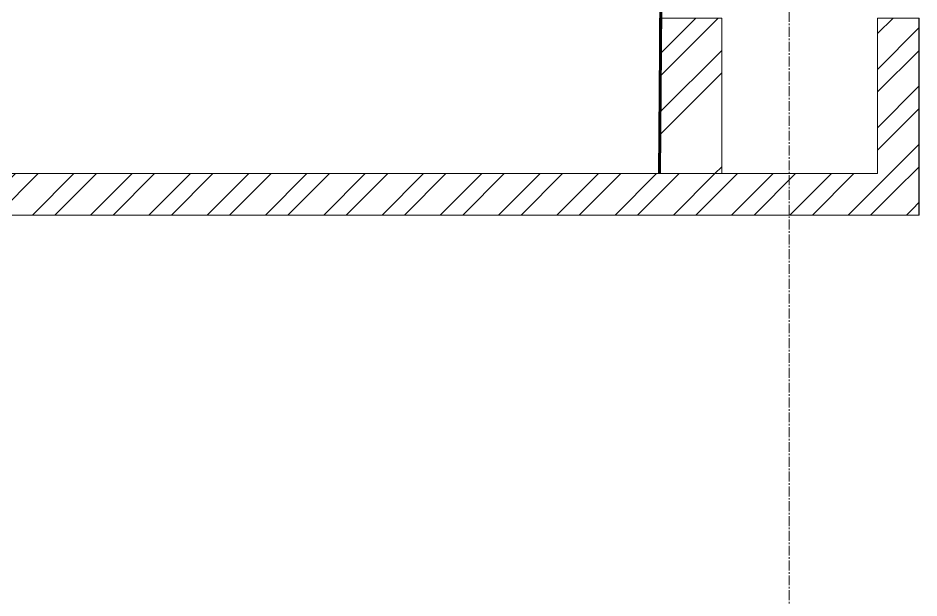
# Model space of a CAD drawing. Header units: millimetres. Extents: x 470010 to 1231400, y -134005 to 421770.
# Drawn here: x 710988 to 712724, y -7779 to -6661 of the extents above; entities that cross this region are included whole.
import ezdxf
from ezdxf.enums import TextEntityAlignment as Align

# ---------------------------------------------------------------- set-up
doc = ezdxf.new("R2010")
doc.units = ezdxf.units.MM
doc.linetypes.add('CENTER2', pattern=[28.575, 19.05, -3.175, 3.175, -3.175])
doc.layers.get('Defpoints').update_dxf_attribs({"color": 140})
for name, color, linetype, lineweight in [('0) шп потолок', 3, 'Continuous', 60), ('АР_Стены кирпич', 32, 'Continuous', 20), ('АР_Стены ПЕНОблок', 52, 'Continuous', 20), ('АР_Штриховка', 8, 'Continuous', 0)]:
    doc.layers.add(name, color=color, linetype=linetype, lineweight=lineweight)
doc.layers.add('РД_Оси_100', color=7, linetype='Continuous', lineweight=0, true_color=0x525252)
doc.styles.add('style1', font='ARIALN.TTF')

# ---------------------------------------------------------------- blocks, each defined once
blk = doc.blocks.new('СОШ_2200_АР_ОСИ_М100_28.05.24')
at = {"layer": 'РД_Оси_100', "color": 251, "linetype": 'CENTER2', "true_color": 0x636466}
blk.add_line((39600, -6155), (39600, 139938.679), dxfattribs=at)
blk = doc.blocks.new('A$C9108343f')
at = {"layer": 'АР_Штриховка', "linetype": 'Continuous', "lineweight": 0, "true_color": 0x000000}
h = blk.add_hatch(dxfattribs=at)
h.set_pattern_fill('ANSI32', color=18, scale=25, angle=-360, style=0)
h.set_pattern_definition([(45, (-63444.08, -115658.25), (-168.3798, 168.3798), []), (45, (-63331.83, -115658.25), (-168.3798, 168.3798), [])])
h.paths.add_polyline_path([(46625, 93705), (46505, 93705), (46505, 93405), (46625, 93405)], flags=0)
at = {"layer": 'АР_Штриховка', "linetype": 'Continuous', "lineweight": 0, "ltscale": 0.5, "true_color": 0x000000}
h = blk.add_hatch(dxfattribs=at)
h.set_pattern_fill('ANSI31', color=18, scale=25, angle=-360, style=0)
h.set_pattern_definition([(45, (-63444.08, -115658.25), (-56.1266, 56.1266), [])])
h.paths.add_polyline_path([(47005, 93705), (46925, 93705), (46925, 93405), (47005, 93325)], flags=0)
h = blk.add_hatch(dxfattribs=at)
h.set_pattern_fill('ANSI31', color=18, scale=25, style=0)
h.set_pattern_definition([(45, (-63444.08, -115658.25), (-56.1266, 56.1266), [])])
h.paths.add_polyline_path([(47005, 93325), (46925, 93405), (46505, 93405), (46505, 93325)], flags=0)
h.paths.add_polyline_path([(46505, 93325), (46505, 93405), (43785, 93405), (43731.6, 93385), (43705, 93325)], flags=0)
h.paths.add_polyline_path([(43705, 93325), (43731.6, 93385), (43705, 93405), (42325, 93405), (42351.6, 93345), (42405, 93325)], flags=0)
h.paths.add_polyline_path([(42325, 93325), (42351.6, 93345), (42325, 93405), (40585, 93405), (40505, 93325)], flags=0)
at = {"layer": '0) шп потолок'}
blk.add_lwpolyline([(40585, 93705), (41005, 93705), (41005, 95155), (46519.5, 95155), (46505, 93405)], dxfattribs=at)
at = {"layer": 'АР_Стены кирпич', "color": 18, "linetype": 'Continuous', "lineweight": 20, "true_color": 0x000000}
for p, q in [((46625, 93705), (46505, 93705)), ((46505, 93705), (46505, 93405)), ((46625, 93405), (46625, 93705)), ((46505, 93405), (46625, 93405))]:
    blk.add_line(p, q, dxfattribs=at)
at = {"layer": 'АР_Стены ПЕНОблок', "color": 18, "linetype": 'Continuous', "lineweight": 20, "true_color": 0x000000}
for p, q in [((47005, 93705), (46925, 93705)), ((46925, 93705), (46925, 93405)), ((47005, 93325), (47005, 93705)), ((46505, 93405), (43785, 93405)), ((46925, 93405), (46505, 93405)), ((43705, 93325), (46505, 93325)), ((46505, 93325), (47005, 93325))]:
    blk.add_line(p, q, dxfattribs=at)
at = {"layer": 'РД_Оси_100'}
blk.add_blockref('СОШ_2200_АР_ОСИ_М100_28.05.24', (7155, 6755), dxfattribs=at)
at = {"layer": 'Defpoints', "color": 18, "true_color": 0x000000, "style": 'style1'}
for p in [(143949.3, 316089.1), (143975, 281639.5), (143890.4, 273244.7), (143840, 264276.8), (143967.8, 254892.4), (12252, 104178.1), (12382.6, 96023.1)]:
    blk.add_attdef('АР-ПОМЕЩЕНИЕ:НАИМЕНОВАНИЕ', text='', height=100, dxfattribs=at).set_placement(p, align=Align.MIDDLE)
at = {"layer": 'Defpoints', "color": 18, "true_color": 0x000000, "style": 'style1', "flags": 8}
for p in [(143951.3, 279099.1), (143848.3, 269251.1), (143875.3, 260094.2), (144049.7, 250824.7), (163419.3, 238153.4), (155897.5, 237966), (183037.2, 237966), (143342.9, 237876.2)]:
    blk.add_attdef('АР-ПОМЕЩЕНИЕ:НАИМЕНОВАНИЕ', text='', height=100, dxfattribs=at).set_placement(p, align=Align.MIDDLE)

msp = doc.modelspace()

# ---------------------------------------------------------------- hatches: boundary and pattern name
at = {"layer": 'АР_Штриховка', "linetype": 'Continuous', "lineweight": 0, "true_color": 0x000000}
h = msp.add_hatch(dxfattribs=at)
h.set_pattern_fill('ANSI32', color=18, scale=25, angle=-360, style=0)
h.set_pattern_definition([(45, (602274.53, -216024.5), (-168.3798, 168.3798), []), (45, (602386.78, -216024.5), (-168.3798, 168.3798), [])])
h.paths.add_polyline_path([(712343.57, -6661.242), (712223.57, -6661.242), (712223.57, -6961.242), (712343.57, -6961.242)], flags=0)
at = {"layer": 'АР_Штриховка', "linetype": 'Continuous', "lineweight": 0, "ltscale": 0.5, "true_color": 0x000000}
h = msp.add_hatch(dxfattribs=at)
h.set_pattern_fill('ANSI31', color=18, scale=25, angle=-360, style=0)
h.set_pattern_definition([(45, (602274.53, -216024.49), (-56.1266, 56.1266), [])])
h.paths.add_polyline_path([(712723.57, -6661.242), (712643.57, -6661.242), (712643.57, -6961.242), (712723.57, -7041.242)], flags=0)
h = msp.add_hatch(dxfattribs=at)
h.set_pattern_fill('ANSI31', color=18, scale=25, style=0)
h.set_pattern_definition([(45, (602274.53, -216024.49), (-56.1266, 56.1266), [])])
h.paths.add_polyline_path([(712723.57, -7041.242), (712643.57, -6961.242), (712223.57, -6961.242), (712223.57, -7041.242)], flags=0)
h.paths.add_polyline_path([(712223.57, -7041.242), (712223.57, -6961.242), (709503.57, -6961.242), (709450.237, -6981.242), (709423.57, -7041.242)], flags=0)
h.paths.add_polyline_path([(709423.57, -7041.242), (709450.237, -6981.242), (709423.57, -6961.242), (708043.57, -6961.242), (708070.237, -7021.242), (708123.57, -7041.242)], flags=0)
h.paths.add_polyline_path([(708043.57, -7041.242), (708070.237, -7021.242), (708043.57, -6961.242), (706303.57, -6961.242), (706223.57, -7041.242)], flags=0)

# ---------------------------------------------------------------- linework, layer by layer
at = {"layer": '0) шп потолок'}
msp.add_lwpolyline([(706303.57, -6661.242), (706723.57, -6661.242), (706723.573, -5211.242), (712238.085, -5211.242), (712223.57, -6961.242)], dxfattribs=at)
at = {"layer": 'АР_Стены кирпич', "color": 18, "linetype": 'Continuous', "lineweight": 20, "true_color": 0x000000}
for p, q in [((712343.57, -6661.242), (712223.57, -6661.242)), ((712223.57, -6661.242), (712223.57, -6961.242)), ((712343.57, -6961.242), (712343.57, -6661.242)), ((712223.57, -6961.242), (712343.57, -6961.242))]:
    msp.add_line(p, q, dxfattribs=at)
at = {"layer": 'АР_Стены ПЕНОблок', "color": 18, "linetype": 'Continuous', "lineweight": 20, "true_color": 0x000000}
for p, q in [((712723.57, -6661.242), (712643.57, -6661.242)), ((712643.57, -6661.242), (712643.57, -6961.242)), ((712723.57, -7041.242), (712723.57, -6661.242)), ((712223.57, -6961.242), (709503.57, -6961.242)), ((712643.57, -6961.242), (712223.57, -6961.242)), ((709423.57, -7041.242), (712223.57, -7041.242)), ((712223.57, -7041.242), (712723.57, -7041.242))]:
    msp.add_line(p, q, dxfattribs=at)

# ---------------------------------------------------------------- block references
msp.add_blockref('A$C9108343f', (665718.612, -100366.242))
at = {"layer": 'РД_Оси_100'}
msp.add_blockref('СОШ_2200_АР_ОСИ_М100_28.05.24', (672873.57, -93611.242), dxfattribs=at)

doc.saveas('drawing.dxf')
